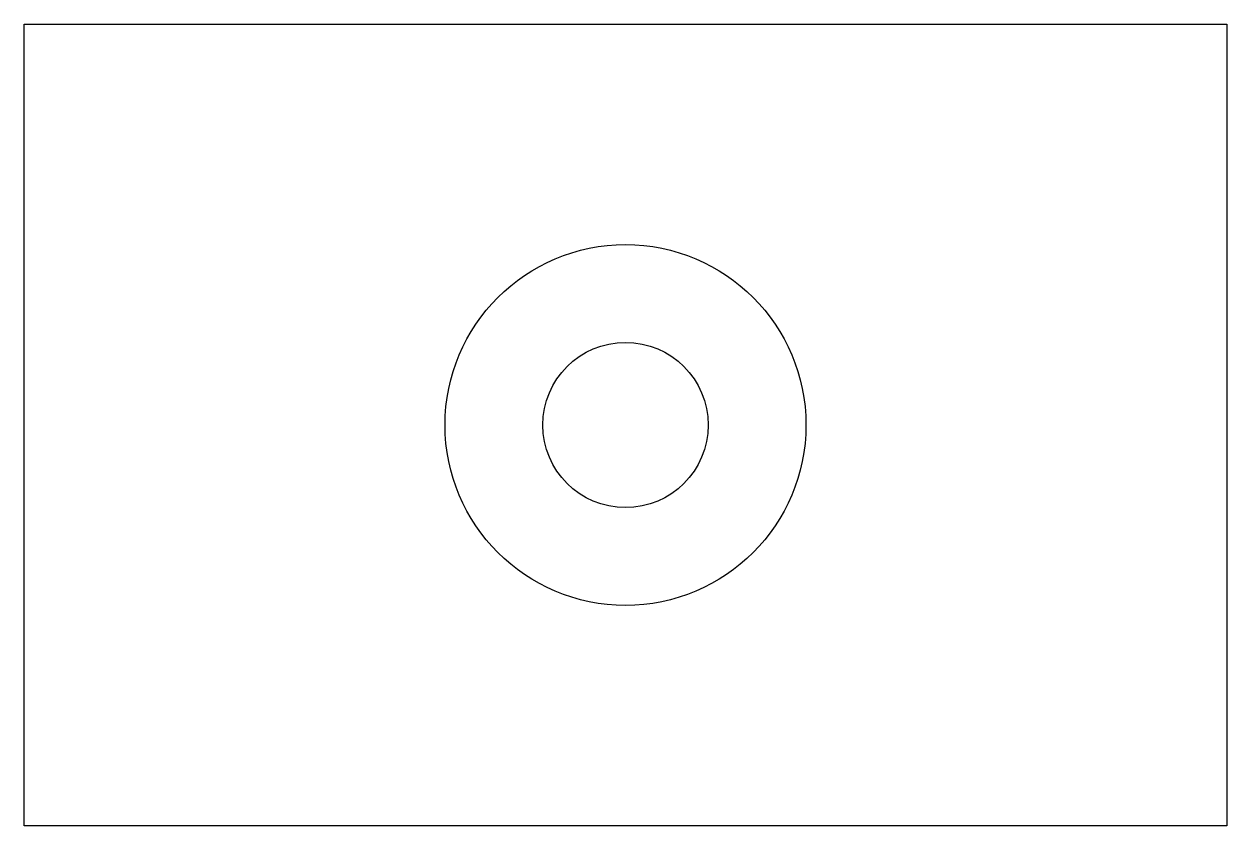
# Model space of a CAD drawing. Header units: millimetres. Extents: x 50 to 110, y 0 to 40.
import ezdxf

# ---------------------------------------------------------------- set-up
doc = ezdxf.new("R2010")
doc.units = ezdxf.units.MM
doc.layers.get('0').update_dxf_attribs({"lineweight": 25, "true_color": 0xffffff})

msp = doc.modelspace()

# ---------------------------------------------------------------- linework, layer by layer
for p, q in [((50, 40), (110, 40)), ((50, 0), (50, 40)), ((110, 40), (110, 0)), ((110, 0), (50, 0))]:
    msp.add_line(p, q)
for radius in [9, 4.123]:
    msp.add_circle((80, 20), radius)

doc.saveas('drawing.dxf')
